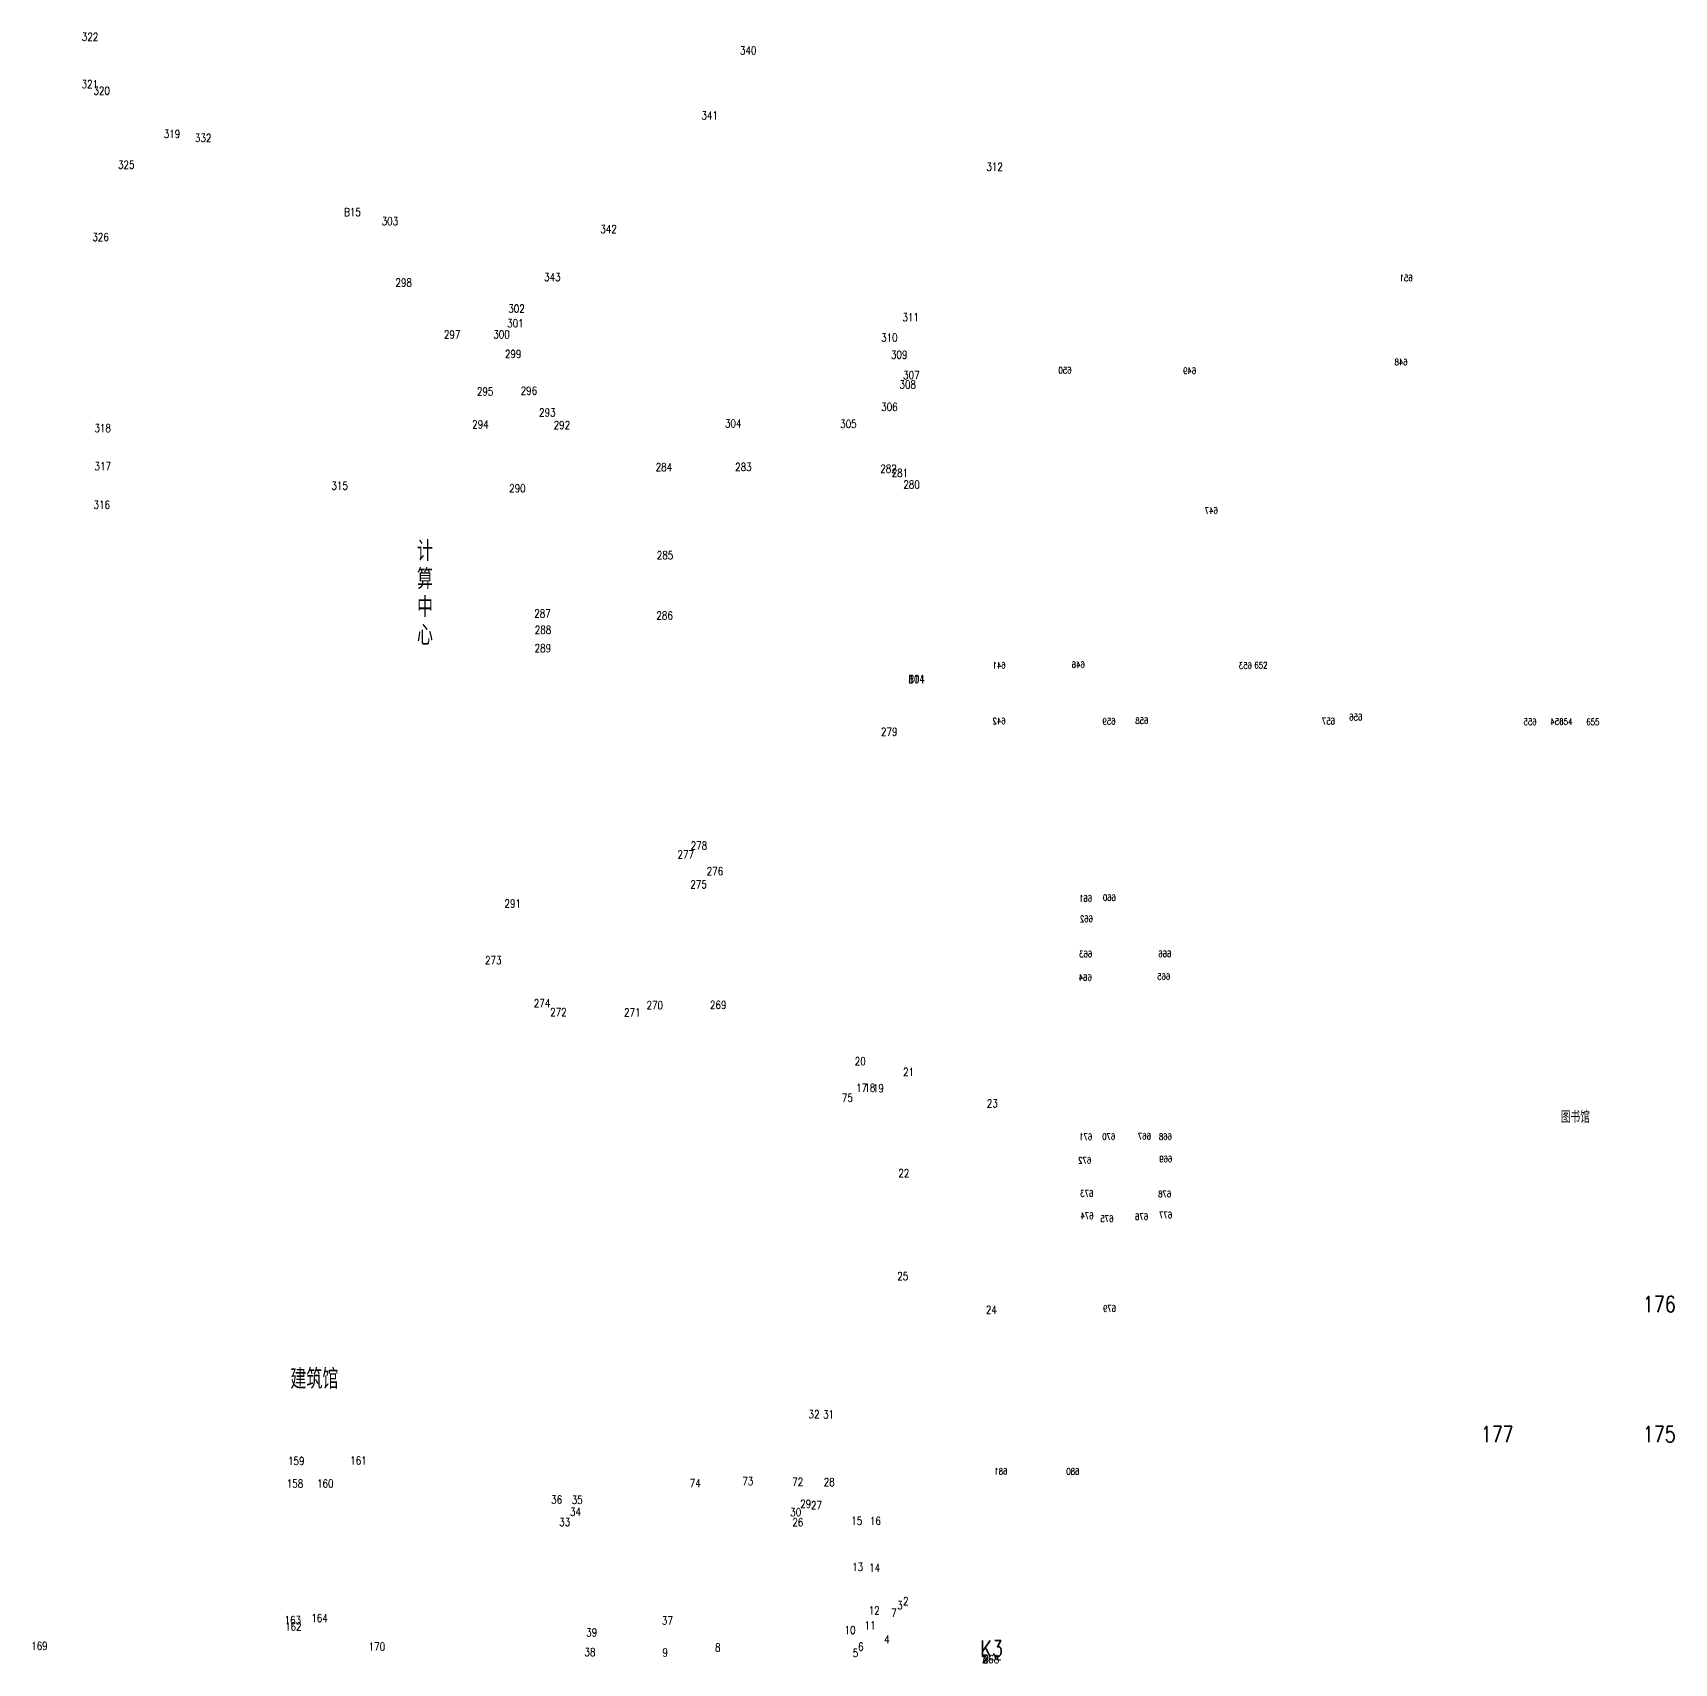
# Model space of a CAD drawing. Extents: x -992 to 2561, y -723 to 1492.
# Drawn here: x 77.5 to 282.6, y -185.3 to 18.4 of the extents above; entities that cross this region are included whole.
import ezdxf
from ezdxf.enums import TextEntityAlignment as Align

# ---------------------------------------------------------------- set-up
doc = ezdxf.new("R2010")
doc.units = 0
doc.header["$LTSCALE"] = 0.5
for name, color, linetype in [('DLDW', 11, 'CONTINUOUS'), ('JMD', 6, 'CONTINUOUS'), ('ZDH', 1, 'CONTINUOUS'), ('ZJ', 7, 'CONTINUOUS')]:
    doc.layers.add(name, color=color, linetype=linetype)
doc.styles.add('HZ', font='rs.shx', dxfattribs={"width": 0.8, "bigfont": 'hztxt.shx'})

msp = doc.modelspace()

# ---------------------------------------------------------------- texts
at = {"layer": 'DLDW', "linetype": 'Continuous', "style": 'HZ', "width": 0.8}
msp.add_text('建筑馆', height=2.5, dxfattribs=at).set_placement((112.69, -149.68, -0.21), align=Align.MIDDLE)
at = {"layer": 'JMD', "linetype": 'Continuous', "style": 'HZ', "width": 0.8}
for s, p in [('计', (125.51, -47.59, -0.21)), ('算', (125.51, -51.09, -0.21)), ('中', (125.51, -54.59, -0.21)), ('心', (125.51, -58.09, -0.21))]:
    msp.add_text(s, height=2.5, dxfattribs=at).set_placement(p)
at = {"layer": 'ZDH', "linetype": 'Continuous', "style": 'HZ', "width": 0.8}
for s, height, p in [('322', 1, (83.63, 17.43, -1.46)), ('340', 1, (165.87, 15.73, -1.28)), ('321', 1, (83.6, 11.51, -0.42)), ('320', 1, (85.08, 10.7, -0.36)), ('341', 1, (161.06, 7.61, 0.09)), ('319', 1, (93.87, 5.3, -0.45)), ('332', 1, (97.76, 4.79, -1.62)), ('325', 1, (88.15, 1.45, -1.63)), ('312', 1, (196.67, 1.19, -0.45)), ('B15', 1, (116.4, -4.48, -0.21)), ('303', 1, (121.1, -5.61, 0.38)), ('342', 1, (148.42, -6.6, -0.5)), ('326', 1, (84.94, -7.59, -0.67)), ('298', 1, (122.82, -13.28, 0.02)), ('343', 1, (141.4, -12.59, -0.48)), ('302', 1, (136.92, -16.54, 0.03)), ('301', 1, (136.78, -18.37, 0.04)), ('311', 1, (186.18, -17.62, -0.44)), ('297', 1, (128.88, -19.78, -0.05)), ('300', 1, (135.05, -19.77, 0.07)), ('310', 1, (183.5, -20.16, -0.35)), ('299', 1, (136.5, -22.21, 0.05)), ('309', 1, (184.74, -22.3, -1.28)), ('307', 1, (186.26, -24.85, -0.42)), ('295', 1, (133, -26.9, 0.69)), ('296', 1, (138.47, -26.8, -0.03)), ('308', 1, (185.81, -26.03, -0.34)), ('293', 1, (140.77, -29.52, 0)), ('306', 1, (183.52, -28.82, -1.59)), ('318', 1, (85.21, -31.47, -0.5)), ('294', 1, (132.41, -31.01, 0.69)), ('292', 1, (142.59, -31.09, -0.07)), ('304', 1, (164, -30.9, -0.29)), ('305', 1, (178.4, -30.95, -0.43)), ('317', 1, (85.22, -36.25, -0.48)), ('284', 1, (155.34, -36.35, -0.15)), ('283', 1, (165.27, -36.33, -0.24)), ('282', 1, (183.41, -36.55, -1.69)), ('281', 1, (184.83, -37.07, -0.43)), ('315', 1, (114.82, -38.67, -0.39)), ('290', 1, (137.03, -38.99, -0.04)), ('280', 1, (186.29, -38.53, -0.47)), ('316', 1, (85.1, -41.06, 0.56)), ('285', 1, (155.48, -47.37, 0.7)), ('287', 1, (140.17, -54.64, 0.21)), ('286', 1, (155.43, -54.9, 0.52)), ('288', 1, (140.23, -56.68, 0.05)), ('289', 1, (140.21, -58.98, 0.04)), ('652', 0.8, (230.15, -61.01, 2.6)), ('314', 1, (186.9, -62.85, -1)), ('B01', 1, (186.9, -62.85, -1.56)), ('1', 1, (186.89, -62.83, -1.45)), ('654', 0.8, (268.26, -68.06, 2.6)), ('655', 0.8, (271.63, -68.09, 2.6)), ('279', 1, (183.49, -69.42, -1.66)), ('277', 1, (158.07, -84.75, -1.13)), ('278', 1, (159.71, -83.66, -1.02)), ('276', 1, (161.71, -86.86, 0.16)), ('275', 1, (159.67, -88.5, 0.15)), ('291', 1, (136.44, -90.9, 0.7)), ('273', 1, (134.01, -97.99, -0.65)), ('274', 1, (140.11, -103.37, -0.61)), ('272', 1, (142.16, -104.47, 0.42)), ('271', 1, (151.39, -104.5, 0.52)), ('270', 1, (154.2, -103.61, 0.54)), ('269', 1, (162.12, -103.57, 0.92)), ('20', 1, (180.22, -110.61, 0.41)), ('21', 1, (186.26, -111.94, -0.3)), ('75', 1, (178.6, -115.17, -1.69)), ('17', 1, (180.38, -113.94, 0.52)), ('18', 1, (181.42, -113.92, -0.05)), ('19', 1, (182.48, -113.98, 0.32)), ('23', 1, (196.72, -115.87, -0.33)), ('22', 1, (185.67, -124.6, -0.35)), ('25', 1, (185.53, -137.47, -1.06)), ('24', 1, (196.61, -141.67, -0.37)), ('176', 2, (278.71, -141.48, 2.6)), ('176', 2, (278.71, -141.48, 2.6)), ('32', 1, (174.44, -154.74, 0.44)), ('31', 1, (176.26, -154.75, 0.44)), ('177', 2, (258.44, -157.73, 2.6)), ('177', 2, (258.44, -157.73, 2.6)), ('175', 2, (278.69, -157.73, 2.6)), ('175', 2, (278.69, -157.73, 2.6)), ('159', 1, (109.4, -160.57, 0.24)), ('161', 1, (117.17, -160.51, 0.74)), ('158', 1, (109.24, -163.39, 0.3)), ('160', 1, (113.02, -163.39, 0.76)), ('74', 1, (159.59, -163.34, 1.12)), ('73', 1, (166.17, -163.08, 1.12)), ('72', 1, (172.4, -163.18, 0.15)), ('28', 1, (176.34, -163.2, 0.32)), ('36', 1, (142.28, -165.4, 0.53)), ('34', 1, (144.63, -166.92, -0.17)), ('35', 1, (144.85, -165.44, 1.84)), ('30', 1, (172.15, -166.97, 0.96)), ('29', 1, (173.4, -165.93, 0.95)), ('27', 1, (174.74, -166.11, 0.33)), ('33', 1, (143.28, -168.2, -0.78)), ('26', 1, (172.42, -168.23, 0.34)), ('15', 1, (179.78, -168.04, 0.26)), ('16', 1, (182.1, -168.06, -0.25)), ('13', 1, (179.89, -173.81, 0.25)), ('14', 1, (182, -173.91, -0.35)), ('12', 1, (181.96, -179.26, -0.18)), ('3', 1, (185.51, -178.61, -0.37)), ('2', 1, (186.25, -178.1, -0.39)), ('163', 1, (108.97, -180.46, 0.21)), ('162', 1, (109.03, -181.28, -0.27)), ('164', 1, (112.31, -180.2, -0.38)), ('37', 1, (156.12, -180.53, 0.31)), ('11', 1, (181.45, -181.13, -0.23)), ('7', 1, (184.76, -179.55, -0.28)), ('39', 1, (146.66, -182, -0.26)), ('10', 1, (178.94, -181.7, -0.22)), ('4', 1, (183.89, -182.88, -0.42)), ('K3', 2, (195.92, -184.53, 2.6)), ('K3', 2, (195.92, -184.53, 2.6)), ('169', 1, (77.3, -183.68, -0.25)), ('170', 1, (119.47, -183.77, -0.26)), ('38', 1, (146.44, -184.46, -0.29)), ('9', 1, (156.19, -184.51, -0.27)), ('8', 1, (162.75, -183.88, -0.21)), ('5', 1, (179.98, -184.57, -0.34)), ('6', 1, (180.63, -183.78, -0.29)), ('A--', 1, (196.2, -185.34, -1.94)), ('268', 1, (196.21, -185.33, -1.88)), ('B', 1, (196.22, -185.32, -1.69))]:
    msp.add_text(s, height=height, dxfattribs=at).set_placement(p)
at = {"layer": 'ZDH', "linetype": 'Continuous', "style": 'HZ', "text_generation_flag": 2, "width": 0.8}
for s, p in [('651', (249.95, -12.62, 2.6)), ('648', (249.31, -23.12, 2.6)), ('650', (207.31, -24.14, 2.6)), ('649', (222.89, -24.21, 2.6)), ('647', (225.6, -41.68, 2.6)), ('641', (199.08, -61.03, 2.6)), ('646', (208.98, -60.94, 2.6)), ('653', (229.86, -61.07, 2.6)), ('642', (199.08, -67.97, 2.6)), ('659', (212.81, -68.03, 2.6)), ('658', (216.92, -67.95, 2.6)), ('657', (240.25, -68, 2.6)), ('656', (243.66, -67.5, 2.6)), ('655', (265.43, -68.09, 2.6)), ('654', (268.79, -68.06, 2.6)), ('661', (209.89, -90.17, 2.6)), ('660', (212.87, -90.07, 2.6)), ('662', (210, -92.71, 2.6)), ('663', (209.91, -97.12, 2.6)), ('666', (219.8, -97.09, 2.6)), ('664', (209.85, -100.05, 2.6)), ('665', (219.65, -99.93, 2.6)), ('671', (209.91, -119.96, 2.6)), ('670', (212.78, -119.93, 2.6)), ('667', (217.25, -119.89, 2.6)), ('668', (219.86, -119.94, 2.6)), ('672', (209.78, -122.89, 2.6)), ('669', (219.91, -122.73, 2.6)), ('673', (210.05, -127.04, 2.6)), ('678', (219.78, -127.11, 2.6)), ('674', (210.07, -129.83, 2.6)), ('676', (216.89, -129.95, 2.6)), ('677', (219.89, -129.74, 2.6)), ('675', (212.56, -130.2, 2.6)), ('679', (212.88, -141.41, 2.6)), ('681', (199.3, -161.76, 2.6)), ('680', (208.3, -161.78, 2.6))]:
    msp.add_text(s, height=0.8, dxfattribs=at).set_placement(p)
at = {"layer": 'ZJ', "linetype": 'Continuous', "style": 'HZ', "width": 0.8}
msp.add_text('图书馆 ', height=1.5, dxfattribs=at).set_placement((270.68, -116.99, 2.6), align=Align.MIDDLE)

doc.saveas('drawing.dxf')
